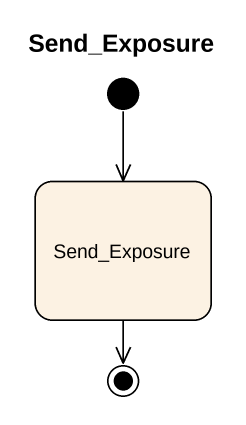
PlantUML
@startuml
title Send_Exposure
hide empty description
state Send_Exposure
[*] --> Send_Exposure
Send_Exposure --> [*]
@enduml
